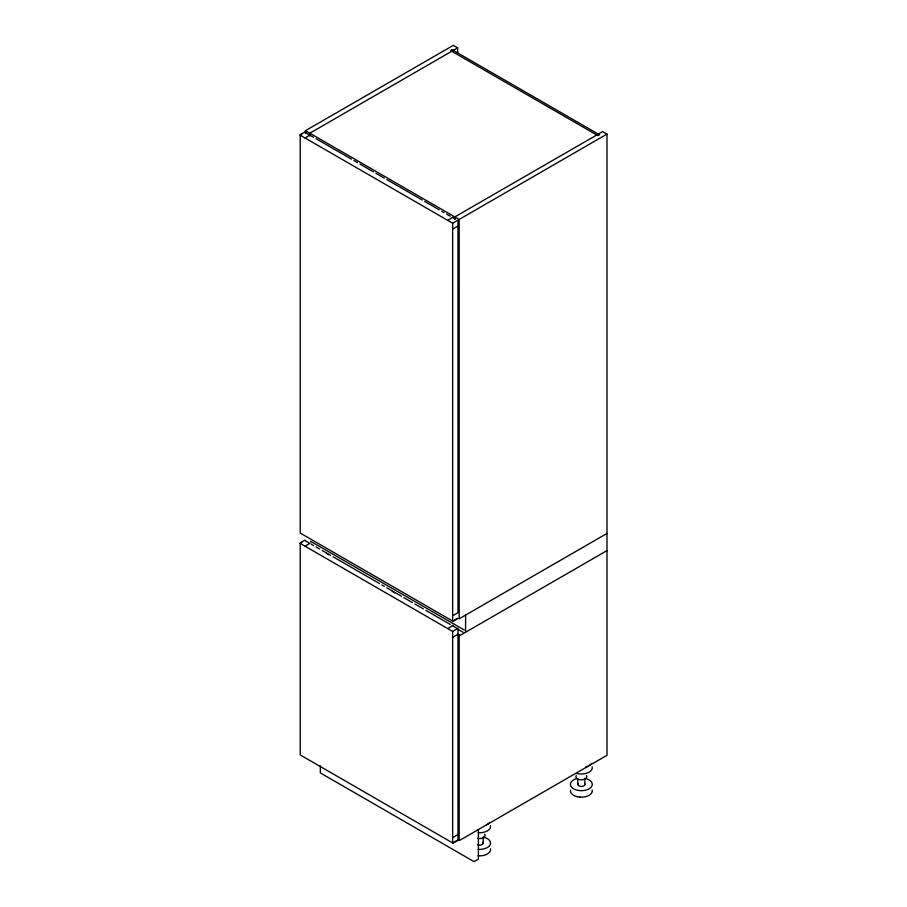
<?xml version="1.0" encoding="UTF-8"?>
<svg xmlns="http://www.w3.org/2000/svg" width="907" height="907" viewBox="0 0 907 907"><rect width="100%" height="100%" fill="white"/><g stroke="black" fill="none" stroke-linecap="round" stroke-linejoin="round"><path stroke-width="1.36" d="M457.99 226.036L452.91 228.961M458.001 634.231L452.956 637.168M458.001 834.497L452.956 837.433M300.002 542.976L305.035 540.05M305.478 133.522L305.478 130.687L453.296 45.35L457.65 47.867L457.65 53.524M305.035 131.832L300.024 134.848M300.228 135.2L452.65 223.201L452.65 621.08L300.228 533.078L300.228 135.2L301.884 134.236M457.65 47.867L309.831 133.204L309.831 136.039M310.217 134.814L305.092 138.011M452.854 217.17L447.786 220.401M452.876 223.077L457.978 220.129L458.001 612.644L452.956 615.581M305.478 130.687L459.18 219.437L606.998 134.089L606.998 755.304L459.18 840.642L459.18 634.469M454.316 841.979L452.65 842.943L300.228 754.93L300.228 543.429L301.884 542.465M310.217 543.044L305.092 546.241M454.577 619.969L457.525 618.268M606.998 533.441L459.18 618.789L459.18 219.437M452.854 625.399L447.786 628.619M452.876 631.306L457.978 628.358L458.001 840.404L452.854 843.295M459.18 635.943L606.998 550.606M454.577 841.832L457.525 840.131M577.181 796.652L579.947 797.083M478.034 855.766L478.238 855.8A10.895 6.292 0 0 0 490.472 848.737M606.998 134.089L602.645 131.583L454.826 216.92L454.826 219.437M305.092 132.388L308.743 134.497M309.956 135.2L313.618 137.32M316.055 138.726L351.428 159.144M353.866 160.55L357.528 162.659M359.966 164.076L373.378 171.82M375.815 173.226L384.353 178.157M386.79 179.563L422.163 199.982M424.601 201.388L439.237 209.846M441.675 211.252L444.113 212.657M446.55 214.063L450.212 216.172M452.65 217.589L455.087 218.995M310.602 541.286L464.305 630.025M305.092 540.617L308.743 542.726M311.18 544.132L313.618 545.538M316.055 546.944L319.718 549.064M322.155 550.47L330.692 555.401M333.13 556.807L379.477 583.564M381.915 584.97L384.353 586.376M386.79 587.793L401.427 596.239M403.864 597.645L412.402 602.577M414.839 603.983L423.376 608.914M425.825 610.32L450.212 624.401M452.65 625.807L457.525 628.619M326.395 553.361L328.833 554.767M392.278 591.398L394.715 592.804M458.148 629.424L463.024 632.247M300.228 543.429L452.65 631.431L452.65 842.943M452.854 621.431L458.001 618.529M584.868 778.24L584.868 784.646M577.816 778.977L577.816 784.102M483.159 836.957L483.159 843.363M478.397 829.554L478.397 859.133L474.044 861.65L320.33 772.911L320.33 765.859M465.586 615.093L465.586 632.247M585.503 778.535A10.929 6.315 0 0 1 590.026 788.206A10.929 6.315 0 0 1 572.68 788.228A10.929 6.315 0 0 1 577.135 778.546M584.63 783.591A3.549 2.052 0 0 1 581.33 786.426A3.549 2.052 0 0 1 578.065 783.591M586.398 775.485A5.465 3.152 0 0 1 581.33 779.839A5.465 3.152 0 0 1 576.296 775.474M592.18 766.891A10.929 6.315 0 0 1 577.181 773.535M592.18 790.02A10.895 6.292 0 0 1 579.936 797.106M577.26 796.697A10.895 6.292 0 0 1 570.571 790.054M591.432 763.671A10.929 6.315 0 0 1 585.548 767.073M483.794 837.263A10.929 6.315 0 0 1 490.199 844.712A10.929 6.315 0 0 1 478.238 849.349M482.921 842.308A3.549 2.052 0 0 1 481.798 844.723A3.549 2.052 0 0 1 477.479 844.723M484.689 834.202A5.465 3.152 0 0 1 483.499 837.637A5.465 3.152 0 0 1 477.558 838.329M490.483 825.608A10.929 6.315 0 0 1 478.238 832.683M489.723 822.388A10.929 6.315 0 0 1 486.299 824.973M452.14 49.715L450.598 50.599L597.906 135.642L599.448 134.758L452.14 49.715"/></g></svg>
